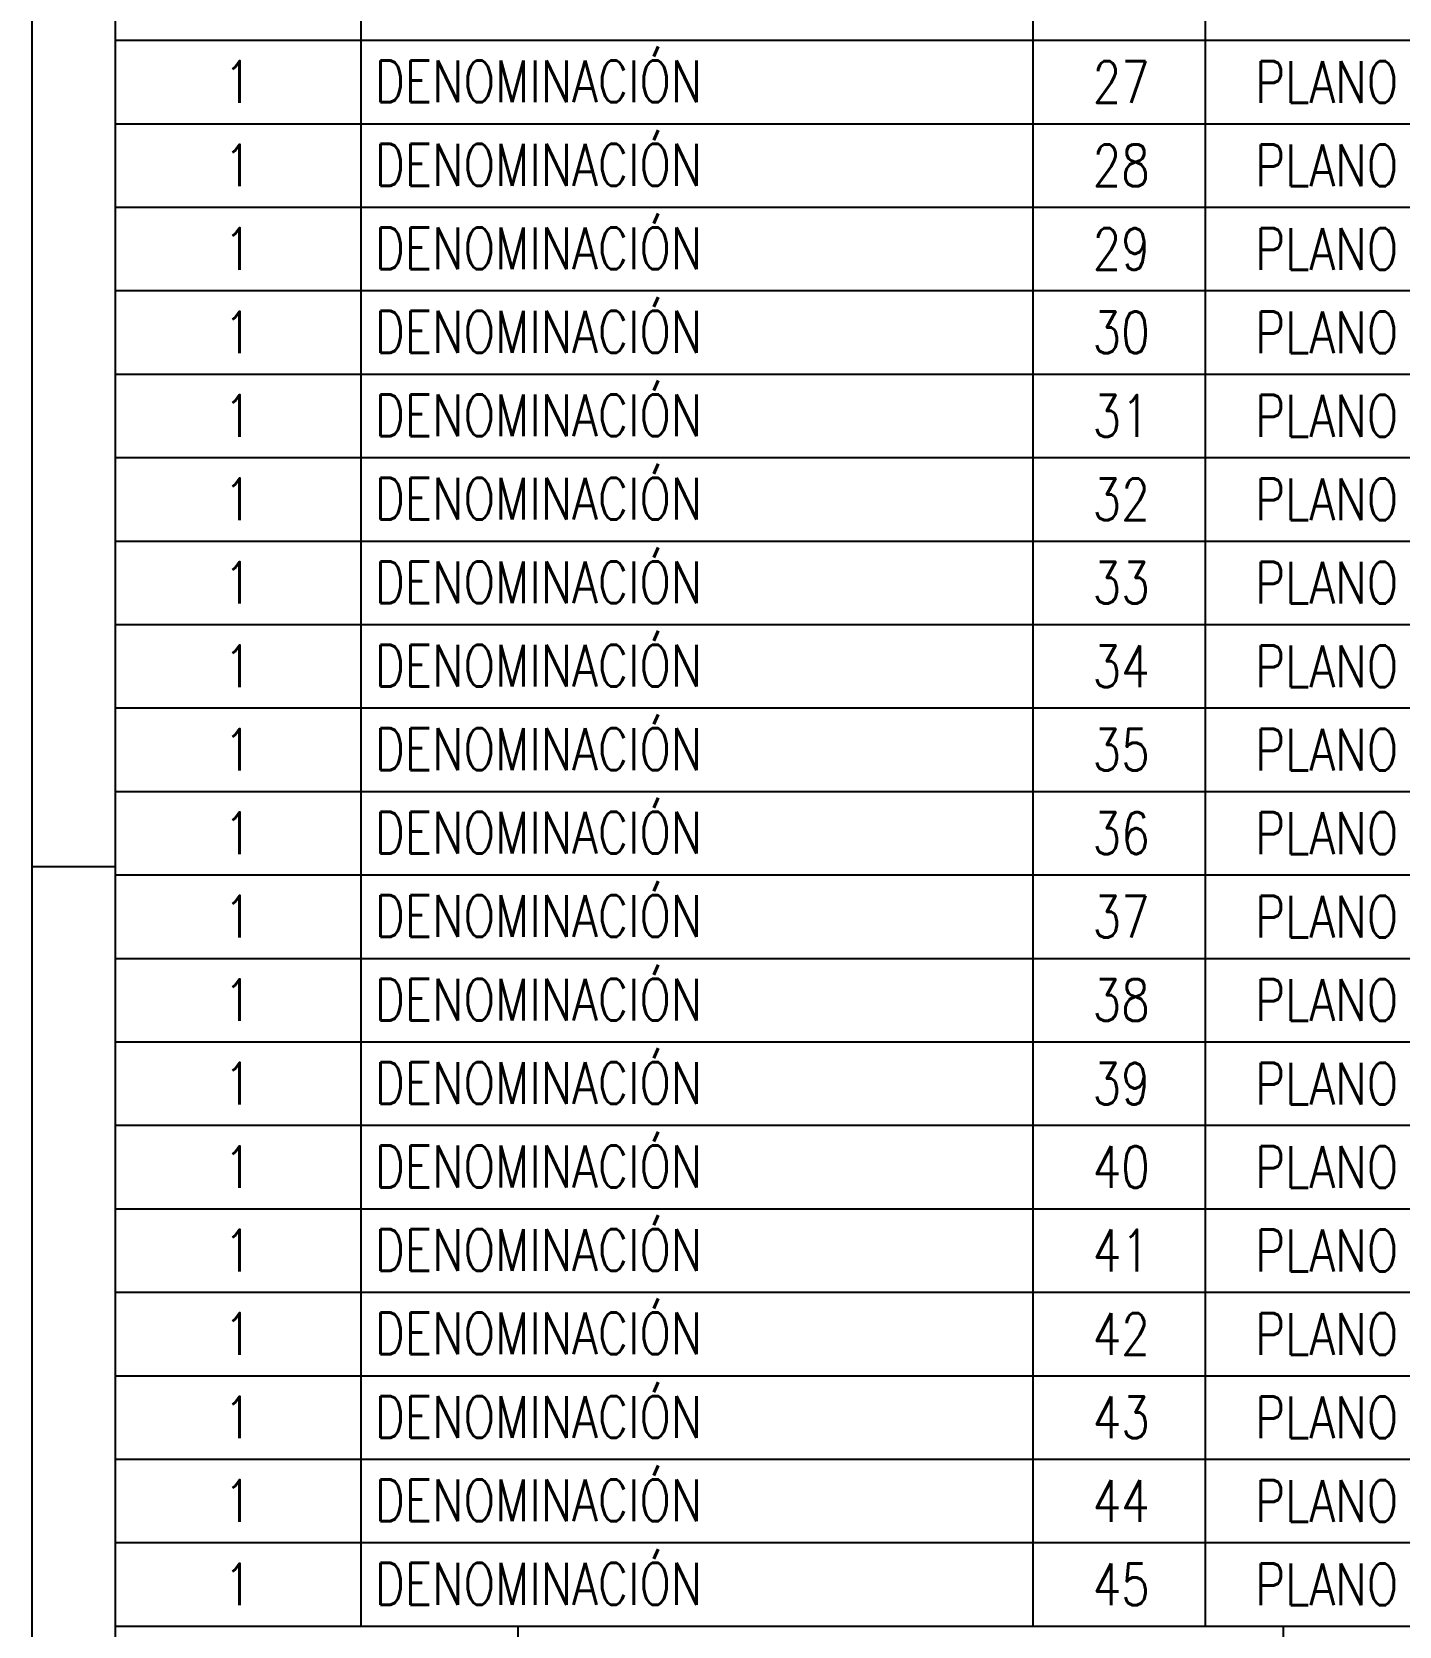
# Paper-space layout 'Lista de piezas separada' of a CAD drawing. Header units: millimetres. Extents: x 0 to 210, y 0 to 297.
# Drawn here: x 15 to 96.9, y 53 to 148.5 of the extents above; entities that cross this region are included whole.
import ezdxf
from ezdxf.enums import TextEntityAlignment as Align

# ---------------------------------------------------------------- set-up
doc = ezdxf.new("R2010")
doc.units = ezdxf.units.MM
doc.header["$LTSCALE"] = 0.4
for name, color, linetype in [('01 Cajetín grueso 0.35', 7, 'Continuous'), ('01 Despiece fino 0.18', 5, 'Continuous'), ('01 Marco fino 0.18', 5, 'Continuous'), ('01 Marco grueso 0.35', 7, 'Continuous')]:
    doc.layers.add(name, color=color, linetype=linetype)
doc.styles.add('UNE00', font='romans.shx', dxfattribs={"width": 0.9})

psp = doc.layouts.new('Lista de piezas separada')

# ---------------------------------------------------------------- linework, layer by layer
at = {"layer": '01 Cajetín grueso 0.35'}
for p, q in [((20, 53), (200, 53)), ((44.134, 35), (44.134, 53)), ((90, 35), (90, 53))]:
    psp.add_line(p, q, dxfattribs=at)
at = {"layer": '01 Despiece fino 0.18'}
for p, q in [((34.727, 53), (34.727, 287)), ((75, 53), (75, 287)), ((85.336, 53), (85.336, 287)), ((20, 148), (200, 148)), ((20, 143), (200, 143)), ((20, 138), (200, 138)), ((20, 133), (200, 133)), ((20, 128), (200, 128)), ((20, 123), (200, 123)), ((20, 118), (200, 118)), ((20, 113), (200, 113)), ((20, 108), (200, 108)), ((20, 103), (200, 103)), ((20, 98), (200, 98)), ((20, 93), (200, 93)), ((20, 88), (200, 88)), ((20, 83), (200, 83)), ((20, 78), (200, 78)), ((20, 73), (200, 73)), ((20, 68), (200, 68)), ((20, 63), (200, 63)), ((20, 58), (200, 58))]:
    psp.add_line(p, q, dxfattribs=at)
at = {"layer": '01 Marco fino 0.18'}
psp.add_line((15, 98.5), (20, 98.5), dxfattribs=at)
psp.add_lwpolyline([(15, 5), (205, 5), (205, 292), (15, 292)], close=True, dxfattribs=at)
at = {"layer": '01 Marco grueso 0.35'}
psp.add_lwpolyline([(20, 10), (200, 10), (200, 287), (20, 287)], close=True, dxfattribs=at)

# ---------------------------------------------------------------- texts
at = {"layer": '01 Despiece fino 0.18', "style": 'UNE00', "width": 0.8}
for p in [(35.553, 144.284), (35.553, 139.284), (35.553, 134.284), (35.553, 129.284), (35.553, 124.284), (35.553, 119.284), (35.553, 114.284), (35.553, 109.284), (35.553, 104.284), (35.553, 99.284), (35.553, 94.284), (35.553, 89.284), (35.553, 84.284), (35.553, 79.284), (35.553, 74.284), (35.553, 69.284), (35.553, 64.284), (35.553, 59.284), (35.553, 54.284)]:
    psp.add_text('DENOMINACIÓN', height=2.5, dxfattribs=at).set_placement(p)
for s, p in [('1', (27.363, 145.5)), ('27', (80.28, 145.5)), ('PLANO', (92.594, 145.5)), ('1', (27.363, 140.5)), ('28', (80.28, 140.5)), ('PLANO', (92.594, 140.5)), ('1', (27.363, 135.5)), ('29', (80.28, 135.5)), ('PLANO', (92.594, 135.5)), ('1', (27.363, 130.5)), ('30', (80.28, 130.5)), ('PLANO', (92.594, 130.5)), ('1', (27.363, 125.5)), ('31', (80.28, 125.5)), ('PLANO', (92.594, 125.5)), ('1', (27.363, 120.5)), ('32', (80.28, 120.5)), ('PLANO', (92.594, 120.5)), ('1', (27.363, 115.5)), ('33', (80.28, 115.5)), ('PLANO', (92.594, 115.5)), ('1', (27.363, 110.5)), ('34', (80.28, 110.5)), ('PLANO', (92.594, 110.5)), ('1', (27.363, 105.5)), ('35', (80.28, 105.5)), ('PLANO', (92.594, 105.5)), ('1', (27.363, 100.5)), ('36', (80.28, 100.5)), ('PLANO', (92.594, 100.5)), ('1', (27.363, 95.5)), ('37', (80.28, 95.5)), ('PLANO', (92.594, 95.5)), ('1', (27.363, 90.5)), ('38', (80.28, 90.5)), ('PLANO', (92.594, 90.5)), ('1', (27.363, 85.5)), ('39', (80.28, 85.5)), ('PLANO', (92.594, 85.5)), ('1', (27.363, 80.5)), ('40', (80.28, 80.5)), ('PLANO', (92.594, 80.5)), ('1', (27.363, 75.5)), ('41', (80.28, 75.5)), ('PLANO', (92.594, 75.5)), ('1', (27.363, 70.5)), ('42', (80.28, 70.5)), ('PLANO', (92.594, 70.5)), ('1', (27.363, 65.5)), ('43', (80.28, 65.5)), ('PLANO', (92.594, 65.5)), ('1', (27.363, 60.5)), ('44', (80.28, 60.5)), ('PLANO', (92.594, 60.5)), ('1', (27.363, 55.5)), ('45', (80.28, 55.5)), ('PLANO', (92.594, 55.5))]:
    psp.add_text(s, height=2.5, dxfattribs=at).set_placement(p, align=Align.MIDDLE)

doc.saveas('drawing.dxf')
